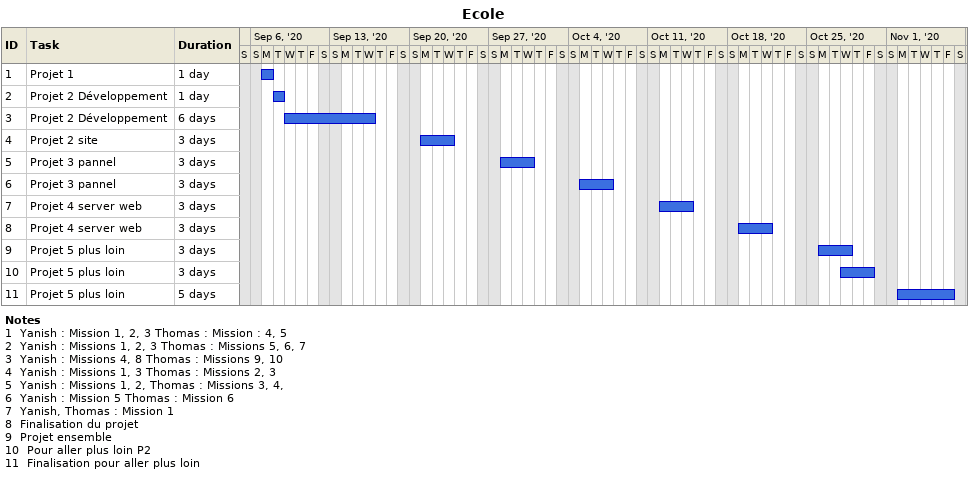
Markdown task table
Ecole

| ID | Task | Duration | Start | Finish |
|---|---|---|---|---|
| 1 | Projet 1 | 1d | 2020-09-07 | 2020-09-07 |
| 2 | Projet 2 Développement | 1d | 2020-09-08 | 2020-09-08 |
| 3 | Projet 2 Développement | 6d | 2020-09-09 | 2020-09-16 |
| 4 | Projet 2 site | 3d | 2020-09-21 | 2020-09-23 |
| 5 | Projet 3 pannel | 3d | 2020-09-28 | 2020-09-30 |
| 6 | Projet 3 pannel | 3d | 2020-10-05 | 2020-10-07 |
| 7 | Projet 4 server web | 3d | 2020-10-12 | 2020-10-14 |
| 8 | Projet 4 server web | 3d | 2020-10-19 | 2020-10-21 |
| 9 | Projet 5 plus loin | 3d | 2020-10-26 | 2020-10-28 |
| 10 | Projet 5 plus loin | 3d | 2020-10-28 | 2020-10-30 |
| 11 | Projet 5 plus loin | 5d | 2020-11-02 | 2020-11-06 |

Notes
- 1: Yanish : Mission 1, 2, 3 Thomas : Mission : 4, 5
- 2: Yanish : Missions 1, 2, 3 Thomas : Missions 5, 6, 7
- 3: Yanish : Missions 4, 8 Thomas : Missions 9, 10
- 4: Yanish : Missions 1, 3 Thomas : Missions 2, 3
- 5: Yanish : Missions 1, 2, Thomas : Missions 3, 4,
- 6: Yanish : Mission 5 Thomas : Mission 6
- 7: Yanish, Thomas : Mission 1
- 8: Finalisation du projet
- 9: Projet ensemble
- 10: Pour aller plus loin P2
- 11: Finalisation pour aller plus loin
